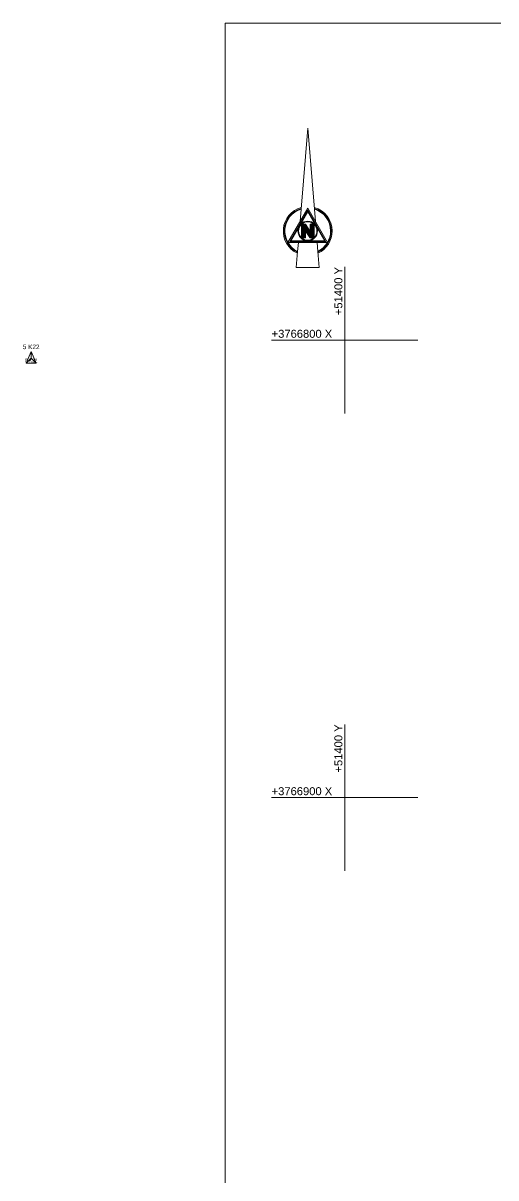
# Model space of a CAD drawing. Header units: metres. Extents: x -244 to 200, y -283 to 282.
# Drawn here: x -244.2 to -140.8, y 30 to 282.5 of the extents above; entities that cross this region are included whole.
import ezdxf
from ezdxf.enums import TextEntityAlignment as Align

# ---------------------------------------------------------------- set-up
doc = ezdxf.new("R2010")
doc.units = ezdxf.units.M
for name, color, linetype, lineweight in [('CONTROL', 7, 'Continuous', 0), ('DESCRIPTIONS', 1, 'Continuous', 0), ('GRIDS', 9, 'Continuous', 0), ('POINTS', 1, 'Continuous', 0), ('TITLE', 3, 'Continuous', 0)]:
    doc.layers.add(name, color=color, linetype=linetype, lineweight=lineweight)
doc.styles.add('Arial', font='arial.ttf', dxfattribs={"height": 1.68})
doc.styles.add('DEFAULT', font='Arial', dxfattribs={"height": 2.24})
doc.styles.add('DEFAULT$0$', font='Arial', dxfattribs={"height": 2.4})

msp = doc.modelspace()

# ---------------------------------------------------------------- hatches: boundary and pattern name
at = {"layer": 'GRIDS', "linetype": 'Continuous', "lineweight": 0}
h = msp.add_hatch(dxfattribs=at)
h.set_pattern_fill('ANSI31', color=10, scale=0.00019685, angle=270.0001, style=0)
h.set_pattern_definition([(315.00008923, (0, 0), (0.00044194105, 0.0004419424265), [])])
h.paths.add_polyline_path([(-182.47, 238.51), (-183.35, 238.51), (-183.35, 235.59), (-182.47, 235.59), (-182.47, 237.15), (-181.46, 235.59), (-180.58, 235.59), (-180.58, 238.51), (-181.46, 238.51), (-181.46, 236.95), (-182.47, 238.51)], flags=0)

# ---------------------------------------------------------------- linework, layer by layer
at = {"layer": 'CONTROL', "color": 1, "linetype": 'Continuous', "lineweight": 0}
for p, q in [((-242.45, 210.74), (-243.51, 208.18)), ((-241.39, 208.18), (-242.45, 210.74)), ((-242.45, 210.74), (-242.45, 209.24)), ((-242.45, 209.24), (-243.51, 208.18)), ((-243.51, 208.18), (-241.39, 208.18)), ((-242.45, 209.24), (-241.39, 208.18))]:
    msp.add_line(p, q, dxfattribs=at)
msp.add_point((-242.45, 209.24), dxfattribs=at)
at = {"layer": 'GRIDS', "color": 10, "linetype": 'Continuous', "lineweight": 0}
for p, q in [((-183.42, 241.83), (-181.96, 259.55)), ((-181.96, 259.55), (-180.51, 241.83)), ((-181.96, 242.05), (-186.29, 234.55)), ((-185.9, 234.78), (-181.97, 241.58)), ((-185.83, 234.82), (-181.96, 241.52)), ((-185.78, 234.85), (-181.96, 241.46)), ((-185.73, 234.88), (-181.96, 241.4)), ((-185.68, 234.91), (-181.96, 241.34)), ((-183.42, 241.83), (-183.64, 239.15)), ((-181.97, 241.58), (-178.07, 234.83)), ((-177.63, 234.55), (-181.96, 242.05)), ((-181.96, 241.52), (-178.1, 234.82)), ((-181.96, 241.46), (-178.15, 234.85)), ((-181.96, 241.4), (-178.2, 234.88)), ((-181.96, 241.34), (-178.25, 234.91)), ((-180.51, 241.83), (-180.29, 239.15)), ((-183.35, 235.59), (-183.35, 238.51)), ((-183.35, 238.51), (-182.47, 238.51)), ((-182.47, 238.51), (-181.46, 236.95)), ((-181.46, 236.95), (-181.46, 238.51)), ((-181.46, 238.51), (-180.58, 238.51)), ((-180.58, 238.51), (-180.58, 235.59)), ((-178.1, 234.82), (-185.83, 234.82)), ((-178.15, 234.85), (-185.78, 234.85)), ((-178.2, 234.88), (-185.73, 234.88)), ((-178.25, 234.91), (-185.68, 234.91)), ((-182.47, 235.59), (-183.35, 235.59)), ((-181.46, 235.59), (-182.47, 237.15)), ((-182.47, 237.15), (-182.47, 235.59)), ((-180.58, 235.59), (-181.46, 235.59)), ((-186.29, 234.55), (-177.63, 234.55)), ((-178.03, 234.78), (-185.9, 234.78)), ((-184.46, 229.05), (-184.18, 232.57)), ((-184.18, 232.57), (-184.01, 234.55)), ((-179.75, 232.57), (-179.91, 234.55)), ((-179.75, 232.57), (-179.46, 229.05)), ((-179.46, 229.05), (-184.46, 229.05))]:
    msp.add_line(p, q, dxfattribs=at)
at = {"layer": 'GRIDS', "color": 1, "linetype": 'Continuous', "lineweight": 0}
for p, q in [((-173.86, 197.18), (-173.86, 229.18)), ((-189.86, 213.18), (-157.86, 213.18)), ((-173.86, 97.18), (-173.86, 129.18)), ((-189.86, 113.18), (-157.86, 113.18))]:
    msp.add_line(p, q, dxfattribs=at)
at = {"layer": 'GRIDS', "color": 10, "linetype": 'Continuous', "lineweight": 0}
for radius in [2.14, 2.1, 2.07, 2.04, 2.01]:
    msp.add_circle((-181.96, 237.05), radius, dxfattribs=at)
for radius, start, end in [(5.35, 105.4094, 245.2158), (5.13, 106.3324, 244.2924), (5.09, 106.4839, 244.141), (5.06, 106.6153, 244.0095), (5.03, 106.7488, 243.8759), (5, 106.8839, 243.741), (5.35, 0.0004, 74.5923), (5.12, 0.0003, 73.6693), (5.09, 0.0004, 73.5178), (5.06, 0.0004, 73.3861), (5.03, 0.0003, 73.2529), (5, 0.0003, 73.1181), (5, 296.2571, 359.9989), (5.03, 296.1219, 359.999), (5.06, 295.9886, 359.999), (5.13, 295.7054, 359.999), (5.09, 295.857, 359.999), (5.35, 294.7823, 359.999)]:
    msp.add_arc((-181.96, 237.05), radius, start, end, dxfattribs=at)
at = {"layer": 'POINTS', "color": 1, "linetype": 'Continuous', "lineweight": 0}
msp.add_point((-242.45, 209.24), dxfattribs=at)
at = {"layer": 'TITLE', "color": 5, "linetype": 'Continuous', "lineweight": 0}
for p, q in [((-200, 282.5), (200, 282.5)), ((-200, -282.5), (-200, 282.5))]:
    msp.add_line(p, q, dxfattribs=at)

# ---------------------------------------------------------------- texts
at = {"layer": 'CONTROL', "color": 1, "linetype": 'Continuous', "lineweight": -3, "style": 'DEFAULT$0$'}
msp.add_text('5 K22', height=1, dxfattribs=at).set_placement((-242.45, 210.92), align=Align.BOTTOM_CENTER)
at = {"layer": 'DESCRIPTIONS', "color": 9, "linetype": 'Continuous', "lineweight": -3, "style": 'Arial'}
msp.add_text('5 K22', height=0.75, dxfattribs=at).set_placement((-242.45, 209.11), align=Align.TOP_CENTER)
at = {"layer": 'GRIDS', "color": 6, "linetype": 'Continuous', "lineweight": -3, "style": 'DEFAULT'}
for p in [(-173.86, 229.18), (-173.86, 129.18)]:
    msp.add_text('+51400 Y', height=1.75, rotation=90, dxfattribs=at).set_placement(p, align=Align.BOTTOM_RIGHT)
for s, p in [('+3766800 X', (-189.86, 213.18)), ('+3766900 X', (-189.86, 113.18))]:
    msp.add_text(s, height=1.75, dxfattribs=at).set_placement(p, align=Align.BOTTOM_LEFT)

doc.saveas('drawing.dxf')
